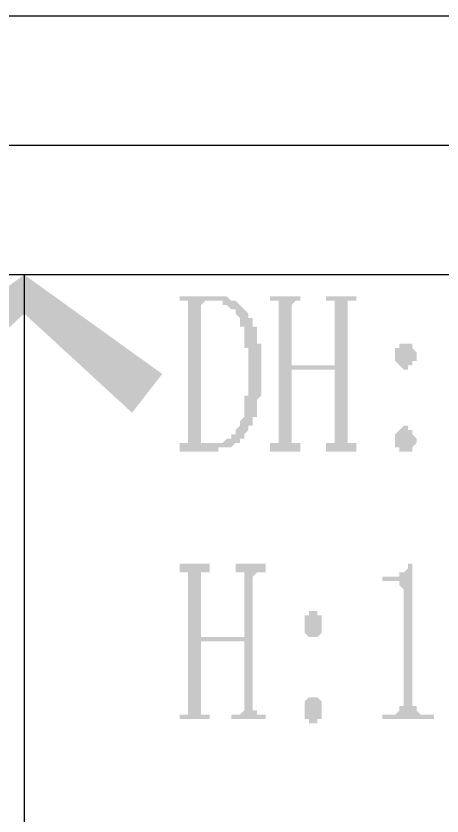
# Model space of a CAD drawing. Header units: inches. Extents: x 11 to 286, y 6 to 196.
# Drawn here: x 172.27 to 176.45, y 99.48 to 107.33 of the extents above; entities that cross this region are included whole.
import ezdxf

# ---------------------------------------------------------------- set-up
doc = ezdxf.new("R2010")
doc.units = ezdxf.units.IN
doc.header["$MEASUREMENT"] = 0
doc.layers.add('PDF_几何图形', color=7, linetype='Continuous')
doc.layers.add('PDF_实体填充', color=7, linetype='Continuous', true_color=0xffffff)

msp = doc.modelspace()

# ---------------------------------------------------------------- hatches: boundary and pattern name
at = {"layer": 'PDF_实体填充', "transparency": 33554559}
h = msp.add_hatch(color=7, dxfattribs=at)
h.paths.add_polyline_path([(171.2948, 103.4344), (172.3531, 104.4081), (170.9984, 103.8154)], flags=0)
h.paths.add_polyline_path([(172.3531, 104.4081), (170.9984, 103.8154), (172.3531, 104.7891), (172.3531, 104.4081)], flags=0)
h = msp.add_hatch(color=7, dxfattribs=at)
h.paths.add_polyline_path([(173.4114, 103.4344), (172.3531, 104.4081), (173.7078, 103.8154)], flags=0)
h.paths.add_polyline_path([(172.3531, 104.4081), (173.7078, 103.8154), (172.3531, 104.7891), (172.3531, 104.4081)], flags=0)
h = msp.add_hatch(color=7, dxfattribs=at)
h.paths.add_polyline_path([(174.5544, 103.8578), (174.5544, 103.8578), (174.5544, 103.9001), (174.5544, 103.9424), (174.5544, 103.9424), (174.5544, 103.9848), (174.5544, 104.0271), (174.5544, 104.0271), (174.5544, 104.0694), (174.5121, 104.0694), (174.5121, 104.1118), (174.5121, 104.1541), (174.5121, 104.1541), (174.5121, 104.1964), (174.5121, 104.1964), (174.5121, 104.2388), (174.5121, 104.2388), (174.5121, 104.2388), (174.5121, 104.2811), (174.4698, 104.2811), (174.4698, 104.3234), (174.4698, 104.3234), (174.4698, 104.3234), (174.4698, 104.3658), (174.4698, 104.3658), (174.4698, 104.3658), (174.4274, 104.4081), (174.4274, 104.4081), (174.4274, 104.4504), (174.3851, 104.4504), (174.3851, 104.4504), (174.3851, 104.4504), (174.3428, 104.4928), (174.3428, 104.4928), (174.3428, 104.4928), (174.3004, 104.4928), (174.3004, 104.5351), (174.3004, 104.5351), (174.2581, 104.5351), (174.2581, 104.5351), (174.2158, 104.5351), (174.2158, 104.5351), (174.2158, 104.5351), (174.1734, 104.5351), (174.1734, 104.5351), (174.1311, 104.5351), (174.1311, 104.5351), (174.1311, 104.5351), (174.0888, 104.4928), (174.0888, 104.4928), (174.0888, 104.4504), (174.0888, 104.4504), (174.0888, 103.1804), (174.0888, 103.1804), (174.0888, 103.1381), (174.1311, 103.1381), (174.1311, 103.1381), (174.1311, 103.1381), (174.1734, 103.1381), (174.1734, 103.1381), (174.1734, 103.1381), (174.2158, 103.1381), (174.2158, 103.1381), (174.2581, 103.1381), (174.2581, 103.1381), (174.3004, 103.1381), (174.3004, 103.1381), (174.3004, 103.1381), (174.3428, 103.1804), (174.3428, 103.1804), (174.3428, 103.1804), (174.3851, 103.1804), (174.3851, 103.2228), (174.3851, 103.2228), (174.4274, 103.2228), (174.4274, 103.2651), (174.4274, 103.2651), (174.4274, 103.2651), (174.4698, 103.3074), (174.4698, 103.3074), (174.4698, 103.3074), (174.4698, 103.3498), (174.4698, 103.3498), (174.4698, 103.3498), (174.5121, 103.3921), (174.5121, 103.3921), (174.5121, 103.4344), (174.5121, 103.4344), (174.5121, 103.4768), (174.5121, 103.4768), (174.5121, 103.5191), (174.5121, 103.5191), (174.5121, 103.5614), (174.5121, 103.5614), (174.5121, 103.6038), (174.5544, 103.6038), (174.5544, 103.6461), (174.5544, 103.6884), (174.5544, 103.6884), (174.5544, 103.7308), (174.5544, 103.7731), (174.5544, 103.7731), (174.5544, 103.8154), (174.5544, 103.8578), (174.5544, 103.8578)], flags=0)
h.paths.add_polyline_path([(173.9618, 104.4504), (173.9618, 104.4928), (173.9618, 104.4928), (173.9618, 104.5351), (173.9618, 104.5351), (173.9194, 104.5351), (173.9194, 104.5351), (173.8771, 104.5351), (173.8771, 104.5774), (174.2158, 104.5774), (174.2158, 104.5774), (174.2158, 104.5774), (174.2581, 104.5774), (174.2581, 104.5774), (174.3004, 104.5774), (174.3004, 104.5774), (174.3428, 104.5774), (174.3428, 104.5774), (174.3428, 104.5774), (174.3851, 104.5351), (174.3851, 104.5351), (174.4274, 104.5351), (174.4274, 104.5351), (174.4274, 104.5351), (174.4698, 104.4928), (174.4698, 104.4928), (174.4698, 104.4928), (174.5121, 104.4504), (174.5121, 104.4504), (174.5121, 104.4504), (174.5544, 104.4081), (174.5544, 104.4081), (174.5544, 104.4081), (174.5544, 104.4081), (174.5544, 104.3658), (174.5968, 104.3658), (174.5968, 104.3658), (174.5968, 104.3234), (174.5968, 104.3234), (174.5968, 104.2811), (174.5968, 104.2811), (174.6391, 104.2811), (174.6391, 104.2388), (174.6391, 104.2388), (174.6391, 104.1964), (174.6391, 104.1964), (174.6391, 104.1541), (174.6391, 104.1541), (174.6391, 104.1118), (174.6814, 104.1118), (174.6814, 104.0694), (174.6814, 104.0694), (174.6814, 104.0271), (174.6814, 103.9848), (174.6814, 103.9848), (174.6814, 103.9424), (174.6814, 103.9001), (174.6814, 103.9001), (174.6814, 103.8578), (174.6814, 103.8578), (174.6814, 103.8154), (174.6814, 103.8154), (174.6814, 103.7731), (174.6814, 103.7308), (174.6814, 103.7308), (174.6814, 103.6884), (174.6814, 103.6884), (174.6814, 103.6461), (174.6814, 103.6038), (174.6814, 103.6038), (174.6391, 103.5614), (174.6391, 103.5614), (174.6391, 103.5191), (174.6391, 103.5191), (174.6391, 103.4768), (174.6391, 103.4768), (174.6391, 103.4344), (174.6391, 103.4344), (174.6391, 103.3921), (174.5968, 103.3921), (174.5968, 103.3921), (174.5968, 103.3498), (174.5968, 103.3498), (174.5968, 103.3074), (174.5968, 103.3074), (174.5544, 103.3074), (174.5544, 103.2651), (174.5544, 103.2651), (174.5544, 103.2651), (174.5544, 103.2651), (174.5121, 103.2228), (174.5121, 103.2228), (174.5121, 103.2228), (174.5121, 103.1804), (174.4698, 103.1804), (174.4698, 103.1804), (174.4698, 103.1381), (174.4274, 103.1381), (174.4274, 103.1381), (174.4274, 103.1381), (174.3851, 103.0958), (174.3851, 103.0958), (174.3428, 103.0958), (174.3428, 103.0958), (174.3428, 103.0958), (174.3004, 103.0958), (174.3004, 103.0958), (174.2581, 103.0958), (174.2581, 103.0534), (174.2158, 103.0534), (174.2158, 103.0534), (174.1734, 103.0534), (174.1734, 103.0534), (173.8771, 103.0534), (173.8771, 103.1381), (173.9194, 103.1381), (173.9194, 103.1381), (173.9618, 103.1381), (173.9618, 103.1381), (173.9618, 103.1381), (173.9618, 103.1804), (173.9618, 103.1804), (173.9618, 104.4504), (173.9618, 104.4504)], flags=0)
for points in [[(175.5281, 103.1804), (175.5281, 103.1381), (175.5704, 103.1381), (175.6128, 103.1381), (175.6128, 103.0534), (175.3164, 103.0534), (175.3164, 103.1381), (175.3588, 103.1381), (175.4011, 103.1381), (175.4011, 103.1804), (175.4011, 103.8578), (174.9778, 103.8578), (174.9778, 103.1804), (174.9778, 103.1381), (175.0201, 103.1381), (175.0624, 103.1381), (175.0624, 103.0534), (174.7661, 103.0534), (174.7661, 103.1381), (174.8084, 103.1381), (174.8508, 103.1381), (174.8508, 103.1804), (174.8508, 104.4504), (174.8508, 104.4928), (174.8508, 104.5351), (174.8084, 104.5351), (174.7661, 104.5351), (174.7661, 104.5774), (175.0624, 104.5774), (175.0624, 104.5351), (175.0201, 104.5351), (174.9778, 104.4928), (174.9778, 104.4504), (174.9778, 103.9001), (175.4011, 103.9001), (175.4011, 104.4504), (175.4011, 104.4928), (175.4011, 104.5351), (175.3588, 104.5351), (175.3164, 104.5351), (175.3164, 104.5774), (175.6128, 104.5774), (175.6128, 104.5351), (175.5704, 104.5351), (175.5281, 104.5351), (175.5281, 104.4928), (175.5281, 104.4504)], [(174.5968, 100.5558), (174.5968, 100.5134), (174.6391, 100.5134), (174.6391, 100.4711), (174.6814, 100.4711), (174.7238, 100.4711), (174.7238, 100.4288), (174.3851, 100.4288), (174.3851, 100.4711), (174.4274, 100.4711), (174.4698, 100.4711), (174.5121, 100.5134), (174.5121, 100.5558), (174.5121, 101.1908), (174.0888, 101.1908), (174.0888, 100.5558), (174.0888, 100.5134), (174.0888, 100.4711), (174.1311, 100.4711), (174.1734, 100.4711), (174.1734, 100.4288), (173.8771, 100.4288), (173.8771, 100.4711), (173.9194, 100.4711), (173.9618, 100.4711), (173.9618, 100.5134), (173.9618, 100.5558), (173.9618, 101.8258), (173.9618, 101.8681), (173.9194, 101.8681), (173.8771, 101.8681), (173.8771, 101.9528), (174.1734, 101.9528), (174.1734, 101.8681), (174.1311, 101.8681), (174.0888, 101.8681), (174.0888, 101.8258), (174.0888, 101.2331), (174.5121, 101.2331), (174.5121, 101.8258), (174.5121, 101.8681), (174.4698, 101.8681), (174.4274, 101.8681), (174.4274, 101.9528), (174.7238, 101.9528), (174.7238, 101.8681), (174.6814, 101.8681), (174.6391, 101.8681), (174.5968, 101.8258)], [(176.1631, 101.9528), (176.1631, 100.5981), (176.1631, 100.5558), (176.2054, 100.5558), (176.2054, 100.5134), (176.2478, 100.4711), (176.2901, 100.4711), (176.3324, 100.4711), (176.3748, 100.4711), (176.3748, 100.4288), (175.8668, 100.4288), (175.8668, 100.4711), (175.9091, 100.4711), (175.9514, 100.4711), (175.9938, 100.4711), (176.0361, 100.5134), (176.0361, 100.5558), (176.0784, 100.5558), (176.0784, 100.5981), (176.0784, 101.6988), (176.0361, 101.7411), (176.0361, 101.7834), (175.9938, 101.7834), (175.8668, 101.7834), (175.8668, 101.8258), (175.9091, 101.8258), (175.9514, 101.8258), (175.9938, 101.8258), (176.0361, 101.8258), (176.0361, 101.8681), (176.0784, 101.8681), (176.1208, 101.9104), (176.1208, 101.9528)]]:
    msp.add_hatch(color=7, dxfattribs=at).paths.add_polyline_path(points, flags=0)
h = msp.add_hatch(color=7, dxfattribs=at)
h.paths.add_polyline_path([(176.2054, 103.9848), (176.2054, 103.9848), (176.2054, 103.9424), (176.1631, 103.9424), (176.1631, 103.9001), (176.1631, 103.9001), (176.1631, 103.9001), (176.1208, 103.9001), (176.1208, 103.9001), (176.1208, 103.8578), (176.0784, 103.8578), (176.0784, 103.8578), (176.0361, 103.9001), (176.0361, 103.9001), (176.0361, 103.9001), (176.0361, 103.9001), (175.9938, 103.9424), (175.9938, 103.9424), (175.9938, 103.9848), (175.9938, 103.9848), (175.9938, 103.9848), (175.9938, 104.0271), (175.9938, 104.0271), (175.9938, 104.0694), (176.0361, 104.0694), (176.0361, 104.0694), (176.0361, 104.1118), (176.0361, 104.1118), (176.0784, 104.1118), (176.0784, 104.1118), (176.0784, 104.1118), (176.1208, 104.1118), (176.1208, 104.1118), (176.1631, 104.1118), (176.1631, 104.1118), (176.1631, 104.0694), (176.1631, 104.0694), (176.1631, 104.0694), (176.2054, 104.0271), (176.2054, 104.0271), (176.2054, 103.9848), (176.2054, 103.9848)], flags=0)
h.paths.add_polyline_path([(176.2054, 103.1804), (176.2054, 103.1381), (176.2054, 103.1381), (176.1631, 103.0958), (176.1631, 103.0958), (176.1631, 103.0958), (176.1631, 103.0534), (176.1208, 103.0534), (176.1208, 103.0534), (176.1208, 103.0534), (176.0784, 103.0534), (176.0784, 103.0534), (176.0361, 103.0534), (176.0361, 103.0534), (176.0361, 103.0534), (176.0361, 103.0958), (175.9938, 103.0958), (175.9938, 103.0958), (175.9938, 103.1381), (175.9938, 103.1381), (175.9938, 103.1804), (175.9938, 103.1804), (175.9938, 103.2228), (175.9938, 103.2228), (176.0361, 103.2651), (176.0361, 103.2651), (176.0361, 103.2651), (176.0361, 103.2651), (176.0784, 103.3074), (176.0784, 103.3074), (176.0784, 103.3074), (176.1208, 103.3074), (176.1208, 103.2651), (176.1631, 103.2651), (176.1631, 103.2651), (176.1631, 103.2651), (176.1631, 103.2228), (176.1631, 103.2228), (176.2054, 103.1804), (176.2054, 103.1804), (176.2054, 103.1804), (176.2054, 103.1804), (176.2054, 103.1804)], flags=0)
h = msp.add_hatch(color=7, dxfattribs=at)
h.paths.add_polyline_path([(175.2741, 101.3601), (175.2741, 101.3178), (175.2741, 101.3178), (175.2741, 101.2754), (175.2741, 101.2754), (175.2741, 101.2754), (175.2318, 101.2331), (175.2318, 101.2331), (175.2318, 101.2331), (175.1894, 101.2331), (175.1894, 101.2331), (175.1894, 101.2331), (175.1471, 101.2331), (175.1471, 101.2331), (175.1048, 101.2754), (175.1048, 101.2754), (175.1048, 101.2754), (175.1048, 101.3178), (175.1048, 101.3178), (175.1048, 101.3601), (175.1048, 101.3601), (175.1048, 101.3601), (175.1048, 101.4024), (175.1048, 101.4024), (175.1048, 101.4448), (175.1048, 101.4448), (175.1471, 101.4448), (175.1471, 101.4448), (175.1471, 101.4871), (175.1894, 101.4871), (175.1894, 101.4871), (175.1894, 101.4871), (175.2318, 101.4871), (175.2318, 101.4448), (175.2741, 101.4448), (175.2741, 101.4448), (175.2741, 101.4448), (175.2741, 101.4024), (175.2741, 101.4024), (175.2741, 101.3601), (175.2741, 101.3601), (175.2741, 101.3601)], flags=0)
h.paths.add_polyline_path([(175.2741, 100.5134), (175.2741, 100.5134), (175.2741, 100.4711), (175.2741, 100.4711), (175.2741, 100.4288), (175.2741, 100.4288), (175.2318, 100.4288), (175.2318, 100.3864), (175.2318, 100.3864), (175.1894, 100.3864), (175.1894, 100.3864), (175.1894, 100.3864), (175.1471, 100.3864), (175.1471, 100.4288), (175.1048, 100.4288), (175.1048, 100.4288), (175.1048, 100.4288), (175.1048, 100.4711), (175.1048, 100.4711), (175.1048, 100.5134), (175.1048, 100.5134), (175.1048, 100.5558), (175.1048, 100.5558), (175.1048, 100.5981), (175.1048, 100.5981), (175.1048, 100.5981), (175.1471, 100.6404), (175.1471, 100.6404), (175.1471, 100.6404), (175.1894, 100.6404), (175.1894, 100.6404), (175.1894, 100.6404), (175.2318, 100.6404), (175.2318, 100.6404), (175.2741, 100.5981), (175.2741, 100.5981), (175.2741, 100.5981), (175.2741, 100.5558), (175.2741, 100.5558), (175.2741, 100.5134), (175.2741, 100.5134), (175.2741, 100.5134), (175.2741, 100.5134)], flags=0)

# ---------------------------------------------------------------- linework, layer by layer
at = {"layer": 'PDF_几何图形'}
for p, q in [((184.8414, 107.3291), (163.8864, 107.3291)), ((184.8414, 106.0591), (163.8864, 106.0591)), ((184.8414, 104.7891), (163.8864, 104.7891)), ((172.3531, 104.7891), (172.3531, 103.1804))]:
    msp.add_line(p, q, dxfattribs=at)
msp.add_lwpolyline([(172.3531, 103.1804), (172.3531, 97.2538), (183.4868, 97.2538)], dxfattribs=at)

doc.saveas('drawing.dxf')
